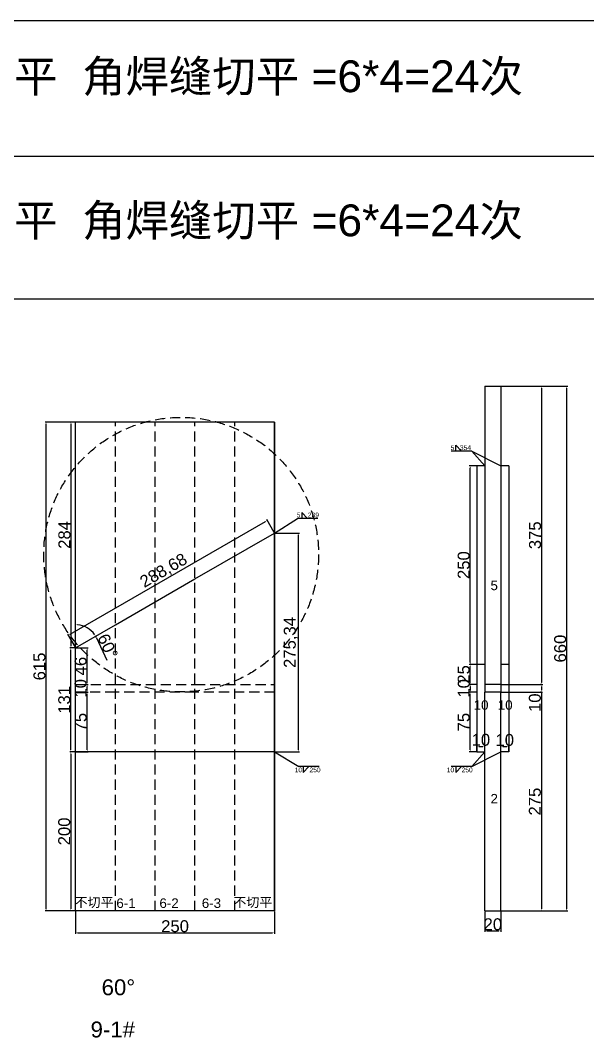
# Model space of a CAD drawing. Header units: millimetres. Extents: x 9380 to 24185, y -971 to 4358.
# Drawn here: x 16945 to 17659, y 1717 to 2997 of the extents above; entities that cross this region are included whole.
import ezdxf

# ---------------------------------------------------------------- set-up
doc = ezdxf.new("R2010")
doc.units = ezdxf.units.MM
doc.linetypes.add('DASHED', pattern=[19.05, 12.7, -6.35])
for name, color, linetype in [('切平处', 3, 'DASHED'), ('尺寸标注', 6, 'Continuous'), ('标号', 4, 'Continuous')]:
    doc.layers.add(name, color=color, linetype=linetype)
doc.styles.get("Standard").update_dxf_attribs({"font": 'arial.ttf'})
doc.dimstyles.new('ISO-25-JHF', dxfattribs={"dimtxt": 15, "dimasz": 2.5, "dimexe": 1.25, "dimexo": 0.625, "dimtad": 1, "dimtxsty": 'Standard', "dimcen": 2.5, "dimadec": 0, "dimazin": 0, "dimtfac": 1, "dimtmove": 0, "dimatfit": 3, "dimfxl": 1, "dimarcsym": 0})

# ---------------------------------------------------------------- blocks, each defined once
blk = doc.blocks.new('*D1366')
at = {"layer": 'Defpoints', "color": 0, "transparency": 16777216}
for p in [(17014.8, 2463.1), (17114.8, 2265.7), (17024.8, 2235.3), (17014.8, 2207.9), (17014.8, 1848.1)]:
    blk.add_point(p, dxfattribs=at)
at = {"layer": '尺寸标注', "color": 0, "lineweight": -2, "transparency": 16777216}
blk.add_line((17041.2, 2220.3), (17054.2, 2192.4), dxfattribs=at)
for start, end in [(34.922, 85.078), (25.078, 30)]:
    blk.add_arc((17014.8, 2207.9), 29.1, start, end, dxfattribs=at)
at = {"layer": '尺寸标注', "color": 0, "transparency": 16777216}
for points in [[(17017.3, 2236.5), (17017.3, 2237.4), (17014.8, 2237)], [(17039, 2224.8), (17038.3, 2224.4), (17040, 2222.5)]]:
    blk.add_solid(points, dxfattribs=at)
at = {"layer": '尺寸标注', "color": 0, "transparency": 16777216, "insert": (17055.2, 2209.9), "char_height": 15, "attachment_point": 5, "rotation": 295.078}
blk.add_mtext('60°', dxfattribs=at)
blk = doc.blocks.new('*D1367')
at = {"layer": 'Defpoints', "color": 0, "transparency": 16777216}
for p in [(17014.8, 1876.9), (17264.8, 1876.9), (17264.8, 1849.3)]:
    blk.add_point(p, dxfattribs=at)
at = {"layer": '尺寸标注', "color": 0, "lineweight": -2, "transparency": 16777216}
for p, q in [((17014.8, 1876.3), (17014.8, 1848.1)), ((17264.8, 1876.3), (17264.8, 1848.1)), ((17017.3, 1849.3), (17262.3, 1849.3))]:
    blk.add_line(p, q, dxfattribs=at)
at = {"layer": '尺寸标注', "color": 0, "transparency": 16777216}
for points in [[(17017.3, 1849.8), (17017.3, 1848.9), (17014.8, 1849.3)], [(17262.3, 1849.8), (17262.3, 1848.9), (17264.8, 1849.3)]]:
    blk.add_solid(points, dxfattribs=at)
at = {"layer": '尺寸标注', "color": 0, "transparency": 16777216, "insert": (17139.8, 1857.6), "char_height": 15, "attachment_point": 5}
blk.add_mtext('250', dxfattribs=at)
blk = doc.blocks.new('*D1398')
at = {"layer": 'Defpoints', "color": 0, "transparency": 16777216}
for p in [(17264.8, 2352.3), (17295.1, 2352.3), (17264.8, 2076.9)]:
    blk.add_point(p, dxfattribs=at)
at = {"layer": '尺寸标注', "color": 0, "lineweight": -2, "transparency": 16777216}
for p, q in [((17265.4, 2352.3), (17296.3, 2352.3)), ((17295.1, 2079.4), (17295.1, 2349.8)), ((17265.4, 2076.9), (17296.3, 2076.9))]:
    blk.add_line(p, q, dxfattribs=at)
at = {"layer": '尺寸标注', "color": 0, "transparency": 16777216}
for points in [[(17294.6, 2349.8), (17295.5, 2349.8), (17295.1, 2352.3)], [(17294.6, 2079.4), (17295.5, 2079.4), (17295.1, 2076.9)]]:
    blk.add_solid(points, dxfattribs=at)
at = {"layer": '尺寸标注', "color": 0, "transparency": 16777216, "insert": (17285.4, 2214.6), "char_height": 15, "attachment_point": 5, "rotation": 90}
blk.add_mtext('275,34', dxfattribs=at)
blk = doc.blocks.new('*D1399')
at = {"layer": 'Defpoints', "color": 0, "transparency": 16777216}
for p in [(17014.8, 2151.9), (17029.4, 2151.9), (17014.8, 2076.9)]:
    blk.add_point(p, dxfattribs=at)
at = {"layer": '尺寸标注', "color": 0, "lineweight": -2, "transparency": 16777216}
for p, q in [((17015.4, 2151.9), (17030.7, 2151.9)), ((17029.4, 2079.4), (17029.4, 2149.4)), ((17015.4, 2076.9), (17030.7, 2076.9))]:
    blk.add_line(p, q, dxfattribs=at)
at = {"layer": '尺寸标注', "color": 0, "transparency": 16777216}
for points in [[(17029, 2149.4), (17029.8, 2149.4), (17029.4, 2151.9)], [(17029, 2079.4), (17029.8, 2079.4), (17029.4, 2076.9)]]:
    blk.add_solid(points, dxfattribs=at)
at = {"layer": '尺寸标注', "color": 0, "transparency": 16777216, "insert": (17021.2, 2114.4), "char_height": 15, "attachment_point": 5, "rotation": 90}
blk.add_mtext('75', dxfattribs=at)
blk = doc.blocks.new('*D1400')
at = {"layer": 'Defpoints', "color": 0, "transparency": 16777216}
for p in [(17014.8, 2161.9), (17014.8, 2151.9), (17029.4, 2161.9)]:
    blk.add_point(p, dxfattribs=at)
at = {"layer": '尺寸标注', "color": 0, "lineweight": -2, "transparency": 16777216}
for p, q in [((17015.4, 2161.9), (17030.7, 2161.9)), ((17015.4, 2151.9), (17030.7, 2151.9)), ((17029.4, 2154.4), (17029.4, 2159.4))]:
    blk.add_line(p, q, dxfattribs=at)
at = {"layer": '尺寸标注', "color": 0, "transparency": 16777216}
for points in [[(17029, 2159.4), (17029.8, 2159.4), (17029.4, 2161.9)], [(17029, 2154.4), (17029.8, 2154.4), (17029.4, 2151.9)]]:
    blk.add_solid(points, dxfattribs=at)
at = {"layer": '尺寸标注', "color": 0, "transparency": 16777216, "insert": (17021.1, 2156.9), "char_height": 15, "attachment_point": 5, "rotation": 90}
blk.add_mtext('10', dxfattribs=at)
blk = doc.blocks.new('*D1368')
at = {"layer": 'Defpoints', "color": 0, "transparency": 16777216}
for p in [(17014.8, 2207.9), (17029.4, 2207.9), (17014.8, 2161.9)]:
    blk.add_point(p, dxfattribs=at)
at = {"layer": '尺寸标注', "color": 0, "lineweight": -2, "transparency": 16777216}
for p, q in [((17015.4, 2207.9), (17030.7, 2207.9)), ((17029.4, 2164.4), (17029.4, 2205.4)), ((17015.4, 2161.9), (17030.7, 2161.9))]:
    blk.add_line(p, q, dxfattribs=at)
at = {"layer": '尺寸标注', "color": 0, "transparency": 16777216}
for points in [[(17029, 2205.4), (17029.8, 2205.4), (17029.4, 2207.9)], [(17029, 2164.4), (17029.8, 2164.4), (17029.4, 2161.9)]]:
    blk.add_solid(points, dxfattribs=at)
at = {"layer": '尺寸标注', "color": 0, "transparency": 16777216, "insert": (17021.1, 2184.9), "char_height": 15, "attachment_point": 5, "rotation": 90}
blk.add_mtext('46', dxfattribs=at)
blk = doc.blocks.new('*D1369')
at = {"layer": 'Defpoints', "color": 0, "transparency": 16777216}
for p in [(17008.8, 2207.9), (17014.8, 2207.9), (17014.8, 2076.9)]:
    blk.add_point(p, dxfattribs=at)
at = {"layer": '尺寸标注', "color": 0, "lineweight": -2, "transparency": 16777216}
for p, q in [((17014.2, 2207.9), (17007.5, 2207.9)), ((17008.8, 2079.4), (17008.8, 2205.4)), ((17014.2, 2076.9), (17007.5, 2076.9))]:
    blk.add_line(p, q, dxfattribs=at)
at = {"layer": '尺寸标注', "color": 0, "transparency": 16777216}
for points in [[(17008.4, 2205.4), (17009.2, 2205.4), (17008.8, 2207.9)], [(17008.4, 2079.4), (17009.2, 2079.4), (17008.8, 2076.9)]]:
    blk.add_solid(points, dxfattribs=at)
at = {"layer": '尺寸标注', "color": 0, "transparency": 16777216, "insert": (17000.5, 2142.4), "char_height": 15, "attachment_point": 5, "rotation": 90}
blk.add_mtext('131', dxfattribs=at)
blk = doc.blocks.new('*D1370')
at = {"layer": 'Defpoints', "color": 0, "transparency": 16777216}
for p in [(16977.6, 2491.9), (17014.8, 2491.9), (17014.8, 1876.9)]:
    blk.add_point(p, dxfattribs=at)
at = {"layer": '尺寸标注', "color": 0, "lineweight": -2, "transparency": 16777216}
for p, q in [((17014.2, 2491.9), (16976.3, 2491.9)), ((16977.6, 1879.4), (16977.6, 2489.4)), ((17014.2, 1876.9), (16976.3, 1876.9))]:
    blk.add_line(p, q, dxfattribs=at)
at = {"layer": '尺寸标注', "color": 0, "transparency": 16777216}
for points in [[(16977.1, 2489.4), (16978, 2489.4), (16977.6, 2491.9)], [(16977.1, 1879.4), (16978, 1879.4), (16977.6, 1876.9)]]:
    blk.add_solid(points, dxfattribs=at)
at = {"layer": '尺寸标注', "color": 0, "transparency": 16777216, "insert": (16969.3, 2184.4), "char_height": 15, "attachment_point": 5, "rotation": 90}
blk.add_mtext('615', dxfattribs=at)
blk = doc.blocks.new('*D1410')
at = {"layer": 'Defpoints', "color": 0, "transparency": 16777216}
for p in [(17255.6, 2368.2), (17264.8, 2352.3), (17014.8, 2207.9)]:
    blk.add_point(p, dxfattribs=at)
at = {"layer": '尺寸标注', "color": 0, "lineweight": -2, "transparency": 16777216}
for p, q in [((17264.5, 2352.8), (17255, 2369.2)), ((17007.8, 2225.1), (17253.5, 2366.9)), ((17014.5, 2208.5), (17005, 2224.9))]:
    blk.add_line(p, q, dxfattribs=at)
at = {"layer": '尺寸标注', "color": 0, "transparency": 16777216}
for points in [[(17253.3, 2367.3), (17253.7, 2366.5), (17255.6, 2368.2)], [(17007.6, 2225.4), (17008, 2224.7), (17005.6, 2223.8)]]:
    blk.add_solid(points, dxfattribs=at)
at = {"layer": '尺寸标注', "color": 0, "transparency": 16777216, "insert": (17125.8, 2304.3), "char_height": 15, "attachment_point": 5, "rotation": 30}
blk.add_mtext('288,68', dxfattribs=at)
blk = doc.blocks.new('*D1375')
at = {"layer": 'Defpoints', "color": 0, "transparency": 16777216}
for p in [(17014.8, 2491.9), (17008.9, 2207.9), (17014.8, 2207.9)]:
    blk.add_point(p, dxfattribs=at)
at = {"layer": '尺寸标注', "color": 0, "lineweight": -2, "transparency": 16777216}
for p, q in [((17014.2, 2491.9), (17007.7, 2491.9)), ((17008.9, 2489.4), (17008.9, 2210.4)), ((17014.2, 2207.9), (17007.7, 2207.9))]:
    blk.add_line(p, q, dxfattribs=at)
at = {"layer": '尺寸标注', "color": 0, "transparency": 16777216}
for points in [[(17008.5, 2489.4), (17009.4, 2489.4), (17008.9, 2491.9)], [(17008.5, 2210.4), (17009.4, 2210.4), (17008.9, 2207.9)]]:
    blk.add_solid(points, dxfattribs=at)
at = {"layer": '尺寸标注', "color": 0, "transparency": 16777216, "insert": (17000.7, 2349.9), "char_height": 15, "attachment_point": 5, "rotation": 90}
blk.add_mtext('284', dxfattribs=at)
blk = doc.blocks.new('*D1411')
at = {"layer": 'Defpoints', "color": 0, "transparency": 16777216}
for p in [(17014.8, 2076.9), (17008.8, 1876.9), (17014.8, 1876.9)]:
    blk.add_point(p, dxfattribs=at)
at = {"layer": '尺寸标注', "color": 0, "lineweight": -2, "transparency": 16777216}
for p, q in [((17014.2, 2076.9), (17007.5, 2076.9)), ((17008.8, 2074.4), (17008.8, 1879.4)), ((17014.2, 1876.9), (17007.5, 1876.9))]:
    blk.add_line(p, q, dxfattribs=at)
at = {"layer": '尺寸标注', "color": 0, "transparency": 16777216}
for points in [[(17008.4, 2074.4), (17009.2, 2074.4), (17008.8, 2076.9)], [(17008.4, 1879.4), (17009.2, 1879.4), (17008.8, 1876.9)]]:
    blk.add_solid(points, dxfattribs=at)
at = {"layer": '尺寸标注', "color": 0, "transparency": 16777216, "insert": (17000.5, 1976.9), "char_height": 15, "attachment_point": 5, "rotation": 90}
blk.add_mtext('200', dxfattribs=at)
blk = doc.blocks.new('*D1412')
at = {"layer": 'Defpoints', "color": 0, "transparency": 16777216}
for p in [(17529.3, 1876.9), (17549.3, 1876.9), (17549.3, 1851.7)]:
    blk.add_point(p, dxfattribs=at)
at = {"layer": '尺寸标注', "color": 0, "lineweight": -2, "transparency": 16777216}
for p, q in [((17529.3, 1876.3), (17529.3, 1850.5)), ((17549.3, 1876.3), (17549.3, 1850.5)), ((17531.8, 1851.7), (17546.8, 1851.7))]:
    blk.add_line(p, q, dxfattribs=at)
at = {"layer": '尺寸标注', "color": 0, "transparency": 16777216}
for points in [[(17531.8, 1852.2), (17531.8, 1851.3), (17529.3, 1851.7)], [(17546.8, 1852.2), (17546.8, 1851.3), (17549.3, 1851.7)]]:
    blk.add_solid(points, dxfattribs=at)
at = {"layer": '尺寸标注', "color": 0, "transparency": 16777216, "insert": (17539.3, 1860), "char_height": 15, "attachment_point": 5}
blk.add_mtext('20', dxfattribs=at)
blk = doc.blocks.new('*D1413')
at = {"layer": 'Defpoints', "color": 0, "transparency": 16777216}
for p in [(17519.3, 2076.9), (17529.3, 2083.8), (17529.3, 2076.9)]:
    blk.add_point(p, dxfattribs=at)
at = {"layer": '尺寸标注', "color": 0, "lineweight": -2, "transparency": 16777216}
for p, q in [((17519.3, 2077.6), (17519.3, 2085.1)), ((17521.8, 2083.8), (17526.8, 2083.8)), ((17529.3, 2077.6), (17529.3, 2085.1))]:
    blk.add_line(p, q, dxfattribs=at)
at = {"layer": '尺寸标注', "color": 0, "transparency": 16777216}
for points in [[(17521.8, 2084.2), (17521.8, 2083.4), (17519.3, 2083.8)], [(17526.8, 2084.2), (17526.8, 2083.4), (17529.3, 2083.8)]]:
    blk.add_solid(points, dxfattribs=at)
at = {"layer": '尺寸标注', "color": 0, "transparency": 16777216, "insert": (17524.3, 2092.1), "char_height": 15, "attachment_point": 5}
blk.add_mtext('10', dxfattribs=at)
blk = doc.blocks.new('*D1414')
at = {"layer": 'Defpoints', "color": 0, "transparency": 16777216}
for p in [(17549.3, 2076.9), (17559.3, 2083.6), (17559.3, 2076.9)]:
    blk.add_point(p, dxfattribs=at)
at = {"layer": '尺寸标注', "color": 0, "lineweight": -2, "transparency": 16777216}
for p, q in [((17549.3, 2077.6), (17549.3, 2084.9)), ((17551.8, 2083.6), (17556.8, 2083.6)), ((17559.3, 2077.6), (17559.3, 2084.9))]:
    blk.add_line(p, q, dxfattribs=at)
at = {"layer": '尺寸标注', "color": 0, "transparency": 16777216}
for points in [[(17551.8, 2084), (17551.8, 2083.2), (17549.3, 2083.6)], [(17556.8, 2084), (17556.8, 2083.2), (17559.3, 2083.6)]]:
    blk.add_solid(points, dxfattribs=at)
at = {"layer": '尺寸标注', "color": 0, "transparency": 16777216, "insert": (17554.3, 2091.9), "char_height": 15, "attachment_point": 5}
blk.add_mtext('10', dxfattribs=at)
blk = doc.blocks.new('*D1376')
at = {"layer": 'Defpoints', "color": 0, "transparency": 16777216}
for p in [(17549.3, 2536.9), (17549.3, 2161.9), (17600.7, 2161.9)]:
    blk.add_point(p, dxfattribs=at)
at = {"layer": '尺寸标注', "color": 0, "lineweight": -2, "transparency": 16777216}
for p, q in [((17549.9, 2536.9), (17602, 2536.9)), ((17600.7, 2534.4), (17600.7, 2164.4)), ((17549.9, 2161.9), (17602, 2161.9))]:
    blk.add_line(p, q, dxfattribs=at)
at = {"layer": '尺寸标注', "color": 0, "transparency": 16777216}
for points in [[(17600.3, 2534.4), (17601.1, 2534.4), (17600.7, 2536.9)], [(17600.3, 2164.4), (17601.1, 2164.4), (17600.7, 2161.9)]]:
    blk.add_solid(points, dxfattribs=at)
at = {"layer": '尺寸标注', "color": 0, "transparency": 16777216, "insert": (17592.4, 2349.4), "char_height": 15, "attachment_point": 5, "rotation": 90}
blk.add_mtext('375', dxfattribs=at)
blk = doc.blocks.new('*D1377')
at = {"layer": 'Defpoints', "color": 0, "transparency": 16777216}
for p in [(17600.5, 2151.9), (17600.7, 2161.9), (17600.7, 2151.9)]:
    blk.add_point(p, dxfattribs=at)
at = {"layer": '尺寸标注', "color": 0, "lineweight": -2, "transparency": 16777216}
for p, q in [((17600.1, 2161.9), (17599.3, 2161.9)), ((17600.1, 2151.9), (17599.3, 2151.9)), ((17600.5, 2159.4), (17600.5, 2154.4)), ((17600.5, 2151.9), (17600.5, 2128.2))]:
    blk.add_line(p, q, dxfattribs=at)
at = {"layer": '尺寸标注', "color": 0, "transparency": 16777216}
for points in [[(17600.1, 2159.4), (17600.9, 2159.4), (17600.5, 2161.9)], [(17600.1, 2154.4), (17600.9, 2154.4), (17600.5, 2151.9)]]:
    blk.add_solid(points, dxfattribs=at)
at = {"layer": '尺寸标注', "color": 0, "transparency": 16777216, "insert": (17592.2, 2138.8), "char_height": 15, "attachment_point": 5, "rotation": 90}
blk.add_mtext('10', dxfattribs=at)
blk = doc.blocks.new('*D1415')
at = {"layer": 'Defpoints', "color": 0, "transparency": 16777216}
for p in [(17549.3, 2536.9), (17632.2, 2536.9), (17549.3, 1876.9)]:
    blk.add_point(p, dxfattribs=at)
at = {"layer": '尺寸标注', "color": 0, "lineweight": -2, "transparency": 16777216}
for p, q in [((17549.9, 2536.9), (17633.5, 2536.9)), ((17632.2, 1879.4), (17632.2, 2534.4)), ((17549.9, 1876.9), (17633.5, 1876.9))]:
    blk.add_line(p, q, dxfattribs=at)
at = {"layer": '尺寸标注', "color": 0, "transparency": 16777216}
for points in [[(17631.8, 2534.4), (17632.7, 2534.4), (17632.2, 2536.9)], [(17631.8, 1879.4), (17632.7, 1879.4), (17632.2, 1876.9)]]:
    blk.add_solid(points, dxfattribs=at)
at = {"layer": '尺寸标注', "color": 0, "transparency": 16777216, "insert": (17624, 2206.9), "char_height": 15, "attachment_point": 5, "rotation": 90}
blk.add_mtext('660', dxfattribs=at)
blk = doc.blocks.new('*D1416')
at = {"layer": 'Defpoints', "color": 0, "transparency": 16777216}
for p in [(17549.3, 2151.9), (17549.3, 1876.9), (17600.5, 1876.9)]:
    blk.add_point(p, dxfattribs=at)
at = {"layer": '尺寸标注', "color": 0, "lineweight": -2, "transparency": 16777216}
for p, q in [((17549.9, 2151.9), (17601.7, 2151.9)), ((17600.5, 2149.4), (17600.5, 1879.4)), ((17549.9, 1876.9), (17601.7, 1876.9))]:
    blk.add_line(p, q, dxfattribs=at)
at = {"layer": '尺寸标注', "color": 0, "transparency": 16777216}
for points in [[(17600.1, 2149.4), (17600.9, 2149.4), (17600.5, 2151.9)], [(17600.1, 1879.4), (17600.9, 1879.4), (17600.5, 1876.9)]]:
    blk.add_solid(points, dxfattribs=at)
at = {"layer": '尺寸标注', "color": 0, "transparency": 16777216, "insert": (17592.2, 2014.4), "char_height": 15, "attachment_point": 5, "rotation": 90}
blk.add_mtext('275', dxfattribs=at)
blk = doc.blocks.new('*D1417')
at = {"layer": 'Defpoints', "color": 0, "transparency": 16777216}
for p in [(17510.9, 2151.9), (17519.3, 2151.9), (17519.3, 2076.9)]:
    blk.add_point(p, dxfattribs=at)
at = {"layer": '尺寸标注', "color": 0, "lineweight": -2, "transparency": 16777216}
for p, q in [((17518.6, 2151.9), (17509.7, 2151.9)), ((17510.9, 2079.4), (17510.9, 2149.4)), ((17518.6, 2076.9), (17509.7, 2076.9))]:
    blk.add_line(p, q, dxfattribs=at)
at = {"layer": '尺寸标注', "color": 0, "transparency": 16777216}
for points in [[(17510.5, 2149.4), (17511.3, 2149.4), (17510.9, 2151.9)], [(17510.5, 2079.4), (17511.3, 2079.4), (17510.9, 2076.9)]]:
    blk.add_solid(points, dxfattribs=at)
at = {"layer": '尺寸标注', "color": 0, "transparency": 16777216, "insert": (17502.7, 2114.4), "char_height": 15, "attachment_point": 5, "rotation": 90}
blk.add_mtext('75', dxfattribs=at)
blk = doc.blocks.new('*D1418')
at = {"layer": 'Defpoints', "color": 0, "transparency": 16777216}
for p in [(17511, 2186.9), (17519.3, 2186.9), (17519.3, 2161.9)]:
    blk.add_point(p, dxfattribs=at)
at = {"layer": '尺寸标注', "color": 0, "lineweight": -2, "transparency": 16777216}
for p, q in [((17518.6, 2186.9), (17509.7, 2186.9)), ((17511, 2164.4), (17511, 2184.4)), ((17518.6, 2161.9), (17509.7, 2161.9))]:
    blk.add_line(p, q, dxfattribs=at)
at = {"layer": '尺寸标注', "color": 0, "transparency": 16777216}
for points in [[(17510.6, 2184.4), (17511.4, 2184.4), (17511, 2186.9)], [(17510.6, 2164.4), (17511.4, 2164.4), (17511, 2161.9)]]:
    blk.add_solid(points, dxfattribs=at)
at = {"layer": '尺寸标注', "color": 0, "transparency": 16777216, "insert": (17502.7, 2174.4), "char_height": 15, "attachment_point": 5, "rotation": 90}
blk.add_mtext('25', dxfattribs=at)
blk = doc.blocks.new('*D1378')
at = {"layer": 'Defpoints', "color": 0, "transparency": 16777216}
for p in [(17511.1, 2161.9), (17519.3, 2161.9), (17519.3, 2151.9)]:
    blk.add_point(p, dxfattribs=at)
at = {"layer": '尺寸标注', "color": 0, "lineweight": -2, "transparency": 16777216}
for p, q in [((17518.6, 2161.9), (17509.9, 2161.9)), ((17518.6, 2151.9), (17509.9, 2151.9)), ((17511.1, 2154.4), (17511.1, 2159.4))]:
    blk.add_line(p, q, dxfattribs=at)
at = {"layer": '尺寸标注', "color": 0, "transparency": 16777216}
for points in [[(17510.7, 2159.4), (17511.6, 2159.4), (17511.1, 2161.9)], [(17510.7, 2154.4), (17511.6, 2154.4), (17511.1, 2151.9)]]:
    blk.add_solid(points, dxfattribs=at)
at = {"layer": '尺寸标注', "color": 0, "transparency": 16777216, "insert": (17502.9, 2156.9), "char_height": 15, "attachment_point": 5, "rotation": 90}
blk.add_mtext('10', dxfattribs=at)
blk = doc.blocks.new('*D1426')
at = {"layer": 'Defpoints', "color": 0, "transparency": 16777216}
for p in [(17511, 2436.9), (17519.3, 2436.9), (17519.3, 2186.9)]:
    blk.add_point(p, dxfattribs=at)
at = {"layer": '尺寸标注', "color": 0, "lineweight": -2, "transparency": 16777216}
for p, q in [((17518.6, 2436.9), (17509.7, 2436.9)), ((17511, 2189.4), (17511, 2434.4)), ((17518.6, 2186.9), (17509.7, 2186.9))]:
    blk.add_line(p, q, dxfattribs=at)
at = {"layer": '尺寸标注', "color": 0, "transparency": 16777216}
for points in [[(17510.6, 2434.4), (17511.4, 2434.4), (17511, 2436.9)], [(17510.6, 2189.4), (17511.4, 2189.4), (17511, 2186.9)]]:
    blk.add_solid(points, dxfattribs=at)
at = {"layer": '尺寸标注', "color": 0, "transparency": 16777216, "insert": (17502.7, 2311.9), "char_height": 15, "attachment_point": 5, "rotation": 90}
blk.add_mtext('250', dxfattribs=at)

msp = doc.modelspace()

# ---------------------------------------------------------------- linework, layer by layer
for p, q in [((15704.07, 2997.215), (19268.374, 2997.215)), ((15704.07, 2826.319), (19268.374, 2826.319)), ((15704.07, 2646.871), (19268.374, 2646.871)), ((17529.253, 2536.937), (17549.253, 2536.937)), ((17529.253, 2536.937), (17529.253, 2161.937)), ((17549.253, 2536.937), (17549.253, 2161.937)), ((17014.819, 1876.937), (17014.819, 2491.937)), ((17264.819, 2491.937), (17014.819, 2491.937)), ((17264.819, 2491.937), (17264.819, 1876.937)), ((17264.819, 1876.937), (17264.819, 2491.937)), ((17519.253, 2436.937), (17519.253, 2076.937)), ((17529.253, 2436.937), (17519.253, 2436.937)), ((17559.253, 2436.937), (17549.253, 2436.937)), ((17559.253, 2436.937), (17559.253, 2076.937)), ((17164.819, 2294.54), (17264.819, 2352.275)), ((17064.819, 2236.805), (17164.819, 2294.54)), ((17014.819, 2207.937), (17064.819, 2236.805)), ((17529.253, 2186.937), (17519.253, 2186.937)), ((17559.253, 2186.937), (17549.253, 2186.937)), ((17549.253, 2161.937), (17529.253, 2161.937)), ((17529.253, 2161.937), (17529.253, 2151.937)), ((17549.253, 2151.937), (17529.253, 2151.937)), ((17529.253, 1876.937), (17529.253, 2151.937)), ((17549.253, 2161.937), (17549.253, 2151.937)), ((17549.253, 1876.937), (17549.253, 2151.937)), ((17064.819, 2076.937), (17014.819, 2076.937)), ((17164.819, 2076.937), (17064.819, 2076.937)), ((17264.819, 2076.937), (17164.819, 2076.937)), ((17519.253, 2076.937), (17529.253, 2076.937)), ((17559.253, 2076.937), (17549.253, 2076.937)), ((17064.819, 1876.937), (17014.819, 1876.937)), ((17164.819, 1876.937), (17064.819, 1876.937)), ((17264.819, 1876.937), (17164.819, 1876.937)), ((17529.253, 1876.937), (17549.253, 1876.937))]:
    msp.add_line(p, q)
at = {"linetype": 'DASHED'}
for p, q in [((17064.819, 1876.937), (17064.819, 2491.937)), ((17114.819, 1876.937), (17114.819, 2491.937)), ((17164.819, 1876.937), (17164.819, 2491.937)), ((17214.819, 1876.937), (17214.819, 2491.937)), ((17014.819, 2161.937), (17064.819, 2161.937)), ((17064.819, 2151.937), (17014.819, 2151.937)), ((17064.819, 2161.937), (17164.819, 2161.937)), ((17164.819, 2151.937), (17064.819, 2151.937)), ((17164.819, 2161.937), (17264.819, 2161.937)), ((17264.819, 2151.937), (17164.819, 2151.937))]:
    msp.add_line(p, q, dxfattribs=at)
at = {"layer": '切平处'}
msp.add_circle((17147.464, 2325.099), 172.72, dxfattribs=at)
at = {"layer": '尺寸标注'}
for p, q in [((17492.748, 2455.127), (17492.748, 2462.891)), ((17492.748, 2462.891), (17499.98, 2455.127)), ((17512.861, 2455.127), (17487.098, 2455.127)), ((17529.253, 2436.937), (17512.861, 2455.127)), ((17512.861, 2455.127), (17549.253, 2436.937)), ((17264.819, 2352.275), (17293.576, 2370.464)), ((17319.339, 2370.464), (17293.576, 2370.464)), ((17299.226, 2378.229), (17306.458, 2370.464)), ((17299.226, 2378.229), (17299.226, 2370.464)), ((17014.819, 2207.937), (17013.947, 2207.937)), ((17264.819, 2076.937), (17295.269, 2058.747)), ((17529.253, 2076.937), (17512.861, 2058.747)), ((17512.861, 2058.747), (17549.253, 2076.937)), ((17321.032, 2058.747), (17295.269, 2058.747)), ((17300.919, 2058.747), (17300.919, 2050.983)), ((17300.919, 2050.983), (17308.15, 2058.747)), ((17512.861, 2058.747), (17487.098, 2058.747)), ((17492.748, 2058.747), (17492.748, 2050.983)), ((17492.748, 2050.983), (17499.98, 2058.747))]:
    msp.add_line(p, q, dxfattribs=at)

# ---------------------------------------------------------------- texts
at = {"attachment_point": 1}
for s, width, insert, char_height in [('{\\fSimSun|b0|i0|c134|p2;对6个试件5mm角焊缝进行切平}  {\\fSimSun|b0|i0|c134|p2;角焊缝切平} =6*4=24{\\fSimSun|b0|i0|c134|p2;次}', 1384.86359, (16282.888, 2946.865), 40), ('{\\fSimSun|b0|i0|c134|p2;对6个试件5mm角焊缝进行切平}  {\\fSimSun|b0|i0|c134|p2;角焊缝切平} =6*4=24{\\fSimSun|b0|i0|c134|p2;次}', 1384.86359, (16282.888, 2765.598), 40), ('60° ', 70.10425, (17047.442, 1790.831), 20)]:
    msp.add_mtext_dynamic_manual_height_columns(s, width=width, gutter_width=12.5, heights=[0], dxfattribs=dict(at, insert=insert, char_height=char_height))
at = {"layer": '尺寸标注', "char_height": 6}
for s, insert, attachment_point in [('5   354', (17486.278, 2462.644), 1), ('5    289', (17292.756, 2377.982), 1), ('10    250', (17290.162, 2051.23), 7), ('\\pt0;10    250', (17481.407, 2051.23), 7)]:
    msp.add_mtext_dynamic_manual_height_columns(s, width=68.30832, gutter_width=12.5, heights=[0], dxfattribs=dict(at, insert=insert, attachment_point=attachment_point))
at = {"layer": '标号'}
for s, insert, char_height, attachment_point in [('5', (17536.389, 2280.226), 12, 7), ('10 ', (17515.225, 2129.77), 12, 7), ('10 ', (17545.54, 2129.77), 12, 7), ('2 ', (17536.389, 2012.053), 12, 7), ('{\\fSimSun|b0|i0|c134|p2;不切平} ', (17013.391, 1880.474), 12, 7), ('{\\fSimSun|b0|i0|c134|p2;不切平} ', (17213.049, 1880.474), 12, 7), ('6-1 ', (17065.999, 1880.474), 12, 7), ('6-2 ', (17120.143, 1880.474), 12, 7), ('6-3 ', (17173.408, 1880.474), 12, 7), ('9-1#', (17033.581, 1737.759), 20, 1)]:
    msp.add_mtext_dynamic_manual_height_columns(s, width=70.10425, gutter_width=12.5, heights=[0], dxfattribs=dict(at, insert=insert, char_height=char_height, attachment_point=attachment_point))

# ---------------------------------------------------------------- dimensions: what is measured, and where the dimension line sits
at = {"layer": '尺寸标注'}
for p1, p2, distance, picture, middle in [((17549.253, 2536.937), (17549.253, 2161.937), 51.469, '*D1376', (17592.433, 2349.437)), ((17549.253, 1876.937), (17549.253, 2536.937), -82.995, '*D1415', (17623.964, 2206.937)), ((17014.819, 1876.937), (17014.819, 2491.937), 37.259, '*D1370', (16969.276, 2184.437)), ((17014.819, 2491.937), (17014.819, 2207.937), -5.871, '*D1375', (17000.664, 2349.937)), ((17519.253, 2186.937), (17519.253, 2436.937), 8.269, '*D1426', (17502.701, 2311.937)), ((17014.819, 2207.937), (17264.819, 2352.275), 18.338, '*D1410', (17125.83, 2304.335)), ((17264.819, 2076.937), (17264.819, 2352.275), -30.24, '*D1398', (17285.419, 2214.606)), ((17014.819, 2076.937), (17014.819, 2207.937), 6.034, '*D1369', (17000.496, 2142.437)), ((17014.819, 2161.937), (17014.819, 2207.937), -14.585, '*D1368', (17021.121, 2184.937)), ((17519.253, 2161.937), (17519.253, 2186.937), 8.269, '*D1418', (17502.701, 2174.437)), ((17014.819, 2076.937), (17014.819, 2151.937), -14.585, '*D1399', (17021.151, 2114.437)), ((17519.253, 2076.937), (17519.253, 2151.937), 8.327, '*D1417', (17502.673, 2114.437)), ((17549.253, 2151.937), (17549.253, 1876.937), 51.227, '*D1416', (17592.196, 2014.437)), ((17600.721, 2161.937), (17600.721, 2151.937), -0.208, '*D1377', (17592.23, 2138.8)), ((17014.819, 2076.937), (17014.819, 1876.937), -6.034, '*D1411', (17000.501, 1976.937)), ((17014.819, 1876.937), (17264.819, 1876.937), -27.59, '*D1367', (17139.819, 1857.631))]:
    dim = msp.add_aligned_dim(p1=p1, p2=p2, distance=distance, dimstyle='ISO-25-JHF', dxfattribs=at)
    dim.commit()
    dim.dimension.update_dxf_attribs({"geometry": picture, "text_midpoint": middle})
dim = msp.add_angular_dim_2l(base=(17024.775, 2235.293), line1=((17014.819, 1848.07), (17014.819, 2463.07)), line2=((17014.819, 2207.937), (17114.819, 2265.672)), dimstyle='ISO-25-JHF', dxfattribs=at)
dim.commit()
dim.dimension.update_dxf_attribs({"geometry": '*D1366', "text_midpoint": (17055.207, 2209.857)})
for base, p1, p2, angle, picture, middle in [((17029.404, 2161.937), (17014.819, 2151.937), (17014.819, 2161.937), 90, '*D1400', (17029.404, 2156.937)), ((17511.135, 2161.937), (17519.253, 2151.937), (17519.253, 2161.937), 90, '*D1378', (17511.135, 2156.937)), ((17529.253, 2083.82), (17519.253, 2076.937), (17529.253, 2076.937), 0, '*D1413', (17524.253, 2083.82)), ((17559.253, 2083.606), (17549.253, 2076.937), (17559.253, 2076.937), 0, '*D1414', (17554.253, 2083.606)), ((17549.253, 1851.739), (17529.253, 1876.937), (17549.253, 1876.937), 0, '*D1412', (17539.253, 1851.739))]:
    dim = msp.add_linear_dim(base=base, p1=p1, p2=p2, angle=angle, dimstyle='ISO-25-JHF', dxfattribs=at)
    dim.commit()
    dim.dimension.update_dxf_attribs({"geometry": picture, "text_midpoint": middle, "dimtype": 161})

doc.saveas('drawing.dxf')
